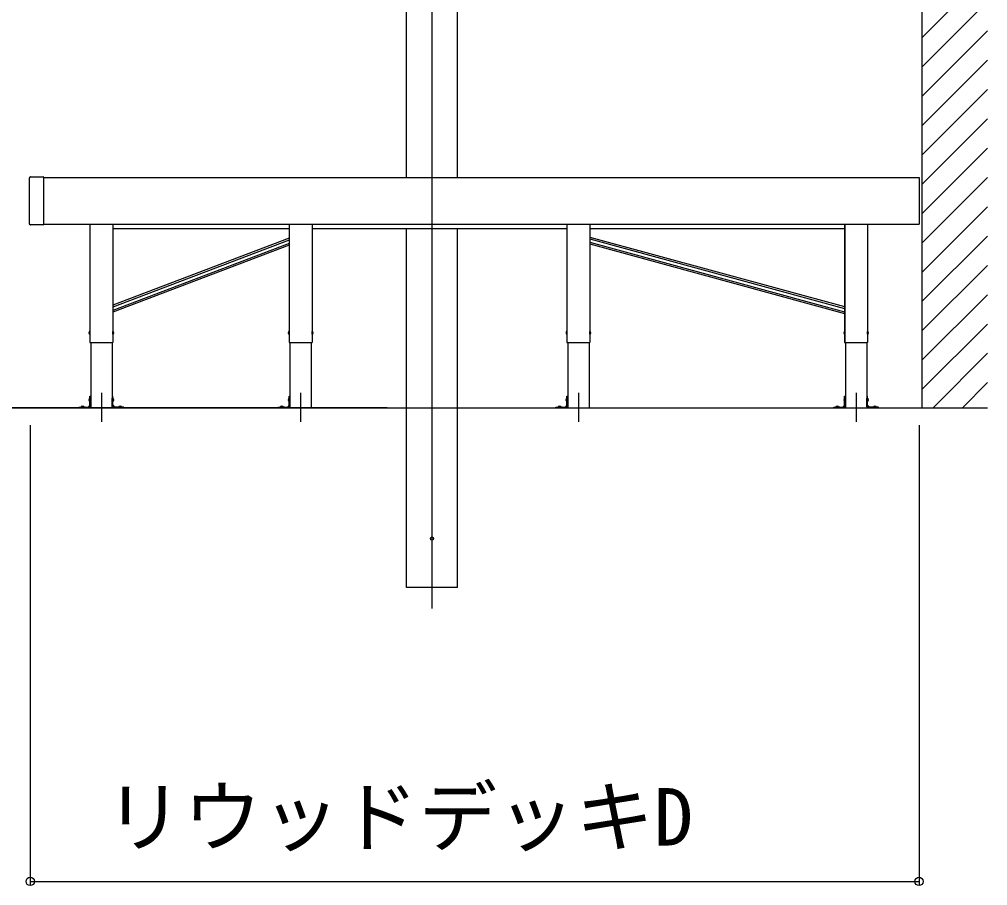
# Model space of a CAD drawing. Units: millimetres, scale not verified. Extents: x -1050 to 1050, y -1566 to 1557.
# Drawn here: x 247.1 to 543.4, y 635.6 to 900.8 of the extents above; entities that cross this region are included whole.
import ezdxf
from ezdxf.enums import TextEntityAlignment as Align

# ---------------------------------------------------------------- set-up
doc = ezdxf.new("R2010")
doc.units = ezdxf.units.MM
doc.header["$LTSCALE"] = 8
for name, color, linetype in [('0-4_YKK_12', 2, 'Continuous'), ('0-5_YKK_13', 4, 'Continuous'), ('0-6_YKK_A1', 4, 'Continuous'), ('0-7_YKK_D', 6, 'Continuous'), ('0-9_YSS_K', 3, 'Continuous')]:
    doc.layers.add(name, color=color, linetype=linetype)
doc.styles.add('ＭＳ ゴシック', font='')
doc.styles.get('ＭＳ ゴシック').set_extended_font_data('MS Gothic')

msp = doc.modelspace()

# ---------------------------------------------------------------- linework, layer by layer
at = {"layer": '0-4_YKK_12'}
for p, q in [((373.359, 1063.881), (373.359, 720.415)), ((272.167, 786.453), (272.167, 777.624)), ((333.167, 786.453), (333.167, 777.624)), ((418.167, 786.453), (418.167, 777.624)), ((503.167, 786.453), (503.167, 777.624))]:
    msp.add_line(p, q, dxfattribs=at)
at = {"layer": '0-5_YKK_13'}
msp.add_circle((373.359, 741.886), 0.5, dxfattribs=at)
at = {"layer": '0-6_YKK_A1'}
for p, q in [((365.584, 852.386), (365.584, 1043.362)), ((381.134, 852.386), (381.134, 1044.786)), ((250.167, 838.278), (250.167, 852.295)), ((250.206, 852.375), (250.196, 852.365)), ((250.206, 852.375), (250.428, 852.597)), ((250.438, 852.607), (250.428, 852.597)), ((250.508, 852.636), (254.367, 852.636)), ((254.467, 852.536), (254.467, 852.295)), ((250.196, 838.207), (250.206, 838.197)), ((250.428, 837.975), (250.206, 838.197)), ((250.428, 837.975), (250.438, 837.965)), ((254.367, 837.936), (250.508, 837.936)), ((254.467, 838.186), (522.417, 838.186)), ((268.659, 838.186), (268.659, 801.886)), ((268.667, 838.186), (268.667, 801.886)), ((268.667, 838.186), (268.667, 801.886)), ((329.659, 836.686), (275.675, 836.686)), ((414.659, 836.686), (336.675, 836.686)), ((365.584, 726.886), (365.584, 836.686)), ((381.134, 726.886), (381.134, 836.686)), ((421.667, 838.186), (421.667, 834.446)), ((499.659, 836.686), (421.675, 836.686)), ((506.667, 838.186), (506.667, 801.886)), ((506.675, 838.186), (506.675, 801.886)), ((329.659, 833.822), (275.675, 813.29)), ((329.659, 833.287), (275.675, 812.755)), ((421.675, 834.165), (499.659, 812.88)), ((421.675, 833.647), (499.659, 812.362)), ((329.659, 832.217), (275.675, 811.685)), ((329.659, 831.682), (275.675, 811.15)), ((421.667, 832.271), (421.667, 801.886)), ((421.675, 832.61), (499.659, 811.325)), ((421.675, 832.092), (499.659, 810.807)), ((268.617, 805.286), (268.537, 805.272)), ((268.617, 804.486), (268.537, 804.5)), ((268.617, 805.286), (268.617, 804.486)), ((268.617, 805.286), (268.667, 805.277)), ((268.617, 804.486), (268.667, 804.495)), ((268.667, 805.277), (268.667, 804.495)), ((275.717, 805.286), (275.667, 805.277)), ((275.667, 804.495), (275.667, 805.277)), ((275.717, 804.486), (275.667, 804.495)), ((275.717, 805.286), (275.797, 805.272)), ((275.717, 804.486), (275.717, 805.286)), ((275.717, 804.486), (275.797, 804.5)), ((329.617, 805.286), (329.537, 805.272)), ((329.617, 804.486), (329.537, 804.5)), ((329.617, 805.286), (329.617, 804.486)), ((329.617, 805.286), (329.667, 805.277)), ((329.617, 804.486), (329.667, 804.495)), ((329.667, 805.277), (329.667, 804.495)), ((336.717, 805.286), (336.667, 805.277)), ((336.667, 804.495), (336.667, 805.277)), ((336.717, 804.486), (336.667, 804.495)), ((336.717, 805.286), (336.797, 805.272)), ((336.717, 804.486), (336.717, 805.286)), ((336.717, 804.486), (336.797, 804.5)), ((414.617, 805.286), (414.537, 805.272)), ((414.617, 804.486), (414.537, 804.5)), ((414.617, 805.286), (414.617, 804.486)), ((414.617, 805.286), (414.667, 805.277)), ((414.617, 804.486), (414.667, 804.495)), ((414.667, 805.277), (414.667, 804.495)), ((421.717, 805.286), (421.667, 805.277)), ((421.667, 804.495), (421.667, 805.277)), ((421.717, 804.486), (421.667, 804.495)), ((421.717, 805.286), (421.797, 805.272)), ((421.717, 804.486), (421.717, 805.286)), ((421.717, 804.486), (421.797, 804.5)), ((499.617, 805.286), (499.537, 805.272)), ((499.617, 804.486), (499.537, 804.5)), ((499.617, 805.286), (499.617, 804.486)), ((499.617, 805.286), (499.667, 805.277)), ((499.617, 804.486), (499.667, 804.495)), ((499.667, 805.297), (499.667, 801.886)), ((499.667, 805.277), (499.667, 804.495)), ((506.717, 805.286), (506.667, 805.277)), ((506.667, 804.495), (506.667, 805.277)), ((506.717, 804.486), (506.667, 804.495)), ((506.717, 805.286), (506.797, 805.272)), ((506.717, 804.486), (506.717, 805.286)), ((506.717, 804.486), (506.797, 804.5)), ((268.659, 801.886), (275.675, 801.886)), ((268.902, 801.886), (268.902, 781.886)), ((275.432, 801.886), (275.432, 781.886)), ((329.659, 801.886), (336.675, 801.886)), ((329.902, 801.886), (329.902, 781.886)), ((336.432, 801.886), (336.432, 781.886)), ((414.659, 801.886), (421.675, 801.886)), ((414.902, 801.886), (414.902, 781.886)), ((421.432, 801.886), (421.432, 781.886)), ((499.659, 801.886), (506.675, 801.886)), ((499.902, 801.886), (499.902, 781.886)), ((506.432, 801.886), (506.432, 781.886)), ((268.652, 785.486), (268.902, 785.486)), ((268.652, 785.045), (268.652, 785.486)), ((268.902, 785.486), (268.902, 785.045)), ((275.682, 785.486), (275.432, 785.486)), ((275.432, 785.486), (275.432, 785.045)), ((275.682, 785.045), (275.682, 785.486)), ((329.652, 785.486), (329.902, 785.486)), ((329.652, 785.045), (329.652, 785.486)), ((329.902, 785.486), (329.902, 785.045)), ((414.652, 785.486), (414.902, 785.486)), ((414.652, 785.045), (414.652, 785.486)), ((414.902, 785.486), (414.902, 785.045)), ((499.652, 785.486), (499.902, 785.486)), ((499.652, 785.045), (499.652, 785.486)), ((499.902, 785.486), (499.902, 785.045)), ((506.682, 785.486), (506.432, 785.486)), ((506.432, 785.486), (506.432, 785.045)), ((506.682, 785.045), (506.682, 785.486)), ((268.652, 782.697), (268.091, 782.136)), ((268.602, 784.786), (268.522, 784.772)), ((268.602, 783.986), (268.522, 784)), ((268.602, 784.786), (268.602, 783.986)), ((268.602, 784.786), (268.652, 784.777)), ((268.602, 783.986), (268.652, 783.995)), ((268.652, 784.903), (268.652, 785.045)), ((268.652, 782.186), (268.652, 784.903)), ((268.652, 784.777), (268.652, 783.995)), ((268.902, 785.045), (268.902, 784.903)), ((268.902, 782.186), (268.902, 784.903)), ((275.432, 785.045), (275.432, 784.903)), ((275.432, 782.186), (275.432, 784.903)), ((275.682, 784.903), (275.682, 785.045)), ((275.682, 782.186), (275.682, 784.903)), ((275.732, 784.786), (275.682, 784.777)), ((275.682, 783.995), (275.682, 784.777)), ((275.732, 783.986), (275.682, 783.995)), ((275.682, 782.697), (276.243, 782.136)), ((275.732, 784.786), (275.812, 784.772)), ((275.732, 783.986), (275.732, 784.786)), ((275.732, 783.986), (275.812, 784)), ((329.652, 782.697), (329.091, 782.136)), ((329.602, 784.786), (329.522, 784.772)), ((329.602, 783.986), (329.522, 784)), ((329.602, 784.786), (329.602, 783.986)), ((329.602, 784.786), (329.652, 784.777)), ((329.602, 783.986), (329.652, 783.995)), ((329.652, 784.903), (329.652, 785.045)), ((329.652, 782.186), (329.652, 784.903)), ((329.652, 784.777), (329.652, 783.995)), ((329.902, 785.045), (329.902, 784.903)), ((329.902, 782.186), (329.902, 784.903)), ((414.652, 782.697), (414.091, 782.136)), ((414.602, 784.786), (414.522, 784.772)), ((414.602, 783.986), (414.522, 784)), ((414.602, 784.786), (414.602, 783.986)), ((414.602, 784.786), (414.652, 784.777)), ((414.602, 783.986), (414.652, 783.995)), ((414.652, 784.903), (414.652, 785.045)), ((414.652, 782.186), (414.652, 784.903)), ((414.652, 784.777), (414.652, 783.995)), ((414.902, 785.045), (414.902, 784.903)), ((414.902, 782.186), (414.902, 784.903)), ((499.652, 782.697), (499.091, 782.136)), ((499.602, 784.786), (499.522, 784.772)), ((499.602, 783.986), (499.522, 784)), ((499.602, 784.786), (499.602, 783.986)), ((499.602, 784.786), (499.652, 784.777)), ((499.602, 783.986), (499.652, 783.995)), ((499.652, 784.903), (499.652, 785.045)), ((499.652, 782.186), (499.652, 784.903)), ((499.652, 784.777), (499.652, 783.995)), ((499.902, 785.045), (499.902, 784.903)), ((499.902, 782.186), (499.902, 784.903)), ((506.432, 785.045), (506.432, 784.903)), ((506.432, 782.186), (506.432, 784.903)), ((506.682, 784.903), (506.682, 785.045)), ((506.682, 782.186), (506.682, 784.903)), ((506.732, 784.786), (506.682, 784.777)), ((506.682, 783.995), (506.682, 784.777)), ((506.732, 783.986), (506.682, 783.995)), ((506.682, 782.697), (507.243, 782.136)), ((506.732, 784.786), (506.812, 784.772)), ((506.732, 783.986), (506.732, 784.786)), ((506.732, 783.986), (506.812, 784)), ((265.743, 781.886), (265.302, 781.886)), ((265.743, 782.136), (265.885, 782.136)), ((265.885, 781.886), (265.743, 781.886)), ((265.885, 782.136), (267.015, 782.136)), ((265.885, 781.886), (267.015, 781.886)), ((266.002, 782.229), (266.002, 782.186)), ((266.002, 782.186), (266.802, 782.186)), ((266.052, 782.136), (266.752, 782.136)), ((266.802, 782.229), (266.802, 782.186)), ((267.015, 781.886), (267.015, 782.136)), ((267.188, 782.136), (267.015, 782.136)), ((267.015, 781.886), (267.188, 781.886)), ((267.188, 781.886), (268.602, 781.886)), ((268.902, 781.886), (275.432, 781.886)), ((277.145, 781.886), (275.732, 781.886)), ((277.145, 782.136), (277.318, 782.136)), ((277.318, 781.886), (277.145, 781.886)), ((277.318, 781.886), (277.318, 782.136)), ((278.449, 782.136), (277.318, 782.136)), ((278.449, 781.886), (277.318, 781.886)), ((277.532, 782.229), (277.532, 782.186)), ((277.532, 782.186), (278.332, 782.186)), ((277.582, 782.136), (278.282, 782.136)), ((278.332, 782.229), (278.332, 782.186)), ((278.59, 782.136), (278.449, 782.136)), ((278.449, 781.886), (278.59, 781.886)), ((278.59, 781.886), (279.032, 781.886)), ((326.743, 781.886), (326.302, 781.886)), ((326.743, 782.136), (326.885, 782.136)), ((326.885, 781.886), (326.743, 781.886)), ((326.885, 782.136), (328.015, 782.136)), ((326.885, 781.886), (328.015, 781.886)), ((327.002, 782.229), (327.002, 782.186)), ((327.002, 782.186), (327.802, 782.186)), ((327.052, 782.136), (327.752, 782.136)), ((327.802, 782.229), (327.802, 782.186)), ((328.015, 781.886), (328.015, 782.136)), ((328.188, 782.136), (328.015, 782.136)), ((328.015, 781.886), (328.188, 781.886)), ((328.188, 781.886), (329.602, 781.886)), ((329.902, 781.886), (336.432, 781.886)), ((411.743, 781.886), (411.302, 781.886)), ((411.743, 782.136), (411.885, 782.136)), ((411.885, 781.886), (411.743, 781.886)), ((411.885, 782.136), (413.015, 782.136)), ((411.885, 781.886), (413.015, 781.886)), ((412.002, 782.229), (412.002, 782.186)), ((412.002, 782.186), (412.802, 782.186)), ((412.052, 782.136), (412.752, 782.136)), ((412.802, 782.229), (412.802, 782.186)), ((413.015, 781.886), (413.015, 782.136)), ((413.188, 782.136), (413.015, 782.136)), ((413.015, 781.886), (413.188, 781.886)), ((413.188, 781.886), (414.602, 781.886)), ((414.902, 781.886), (421.432, 781.886)), ((496.743, 781.886), (496.302, 781.886)), ((496.743, 782.136), (496.885, 782.136)), ((496.885, 781.886), (496.743, 781.886)), ((496.885, 782.136), (498.015, 782.136)), ((496.885, 781.886), (498.015, 781.886)), ((497.002, 782.229), (497.002, 782.186)), ((497.002, 782.186), (497.802, 782.186)), ((497.052, 782.136), (497.752, 782.136)), ((497.802, 782.229), (497.802, 782.186)), ((498.015, 781.886), (498.015, 782.136)), ((498.188, 782.136), (498.015, 782.136)), ((498.015, 781.886), (498.188, 781.886)), ((498.188, 781.886), (499.602, 781.886)), ((499.902, 781.886), (506.432, 781.886)), ((508.145, 781.886), (506.732, 781.886)), ((508.145, 782.136), (508.318, 782.136)), ((508.318, 781.886), (508.145, 781.886)), ((508.318, 781.886), (508.318, 782.136)), ((509.449, 782.136), (508.318, 782.136)), ((509.449, 781.886), (508.318, 781.886)), ((508.532, 782.229), (508.532, 782.186)), ((508.532, 782.186), (509.332, 782.186)), ((508.582, 782.136), (509.282, 782.136)), ((509.332, 782.229), (509.332, 782.186)), ((509.59, 782.136), (509.449, 782.136)), ((509.449, 781.886), (509.59, 781.886)), ((509.59, 781.886), (510.032, 781.886)), ((381.134, 726.886), (365.584, 726.886))]:
    msp.add_line(p, q, dxfattribs=at)
for points in [[(254.467, 852.386), (522.417, 852.386), (522.417, 838.186)], [(254.467, 852.295), (254.467, 838.278), (254.467, 838.036)], [(275.667, 838.186), (275.667, 807.473), (275.667, 805.297), (275.667, 801.886)], [(275.675, 838.186), (275.675, 807.476), (275.675, 805.3), (275.675, 801.886)], [(329.659, 838.186), (329.659, 834.443), (329.659, 832.267), (329.659, 801.886)], [(329.667, 838.186), (329.667, 834.446), (329.667, 832.27), (329.667, 801.886)], [(336.667, 838.186), (336.667, 834.446), (336.667, 832.271), (336.667, 801.886)], [(336.675, 838.186), (336.675, 834.443), (336.675, 832.267), (336.675, 801.886)], [(414.659, 838.186), (414.659, 834.443), (414.659, 832.267), (414.659, 801.886)], [(414.667, 838.186), (414.667, 834.446), (414.667, 832.27), (414.667, 801.886)], [(421.675, 838.186), (421.675, 834.443), (421.675, 832.267), (421.675, 801.886)], [(499.659, 838.186), (499.659, 807.476), (499.659, 805.3), (499.659, 801.886)], [(499.667, 838.186), (499.667, 807.473), (499.667, 805.297), (499.667, 801.886)], [(265.302, 781.886), (265.302, 782.136), (265.743, 782.136)], [(267.188, 781.886), (267.188, 782.136), (268.602, 782.136)], [(277.145, 781.886), (277.145, 782.136), (275.732, 782.136)], [(279.032, 781.886), (279.032, 782.136), (278.59, 782.136)], [(326.302, 781.886), (326.302, 782.136), (326.743, 782.136)], [(328.188, 781.886), (328.188, 782.136), (329.602, 782.136)], [(411.302, 781.886), (411.302, 782.136), (411.743, 782.136)], [(413.188, 781.886), (413.188, 782.136), (414.602, 782.136)], [(496.302, 781.886), (496.302, 782.136), (496.743, 782.136)], [(498.188, 781.886), (498.188, 782.136), (499.602, 782.136)], [(508.145, 781.886), (508.145, 782.136), (506.732, 782.136)], [(510.032, 781.886), (510.032, 782.136), (509.59, 782.136)]]:
    msp.add_lwpolyline(points, dxfattribs=at)
for centre, radius, start, end in [((250.267, 852.295), 0.1, 135, 180), ((250.508, 852.536), 0.1, 90, 135), ((254.367, 852.536), 0.1, 0, 90), ((250.267, 838.278), 0.1, 180, 225), ((250.508, 838.036), 0.1, 225, 270), ((254.367, 838.036), 0.1, 270, 0), ((269.027, 804.886), 0.65, 147.94412, 212.05588), ((268.552, 805.183), 0.09, 100, 147.94412), ((268.552, 804.589), 0.09, 212.05588, 260), ((275.781, 805.183), 0.09, 32.05588, 80), ((275.781, 804.589), 0.09, 280, 327.94412), ((275.307, 804.886), 0.65, 327.94412, 32.05588), ((330.027, 804.886), 0.65, 147.94412, 212.05588), ((329.552, 805.183), 0.09, 100, 147.94412), ((329.552, 804.589), 0.09, 212.05588, 260), ((336.781, 805.183), 0.09, 32.05588, 80), ((336.781, 804.589), 0.09, 280, 327.94412), ((336.307, 804.886), 0.65, 327.94412, 32.05588), ((415.027, 804.886), 0.65, 147.94412, 212.05588), ((414.552, 805.183), 0.09, 100, 147.94412), ((414.552, 804.589), 0.09, 212.05588, 260), ((421.781, 805.183), 0.09, 32.05588, 80), ((421.781, 804.589), 0.09, 280, 327.94412), ((421.307, 804.886), 0.65, 327.94412, 32.05588), ((500.027, 804.886), 0.65, 147.94412, 212.05588), ((499.552, 805.183), 0.09, 100, 147.94412), ((499.552, 804.589), 0.09, 212.05588, 260), ((506.781, 805.183), 0.09, 32.05588, 80), ((506.781, 804.589), 0.09, 280, 327.94412), ((506.307, 804.886), 0.65, 327.94412, 32.05588), ((266.402, 781.816), 0.61, 53.96812, 126.03188), ((269.012, 784.386), 0.65, 147.94412, 212.05588), ((268.537, 784.683), 0.09, 100, 147.94412), ((268.537, 784.089), 0.09, 212.05588, 260), ((275.796, 784.683), 0.09, 32.05588, 80), ((275.796, 784.089), 0.09, 280, 327.94412), ((275.322, 784.386), 0.65, 327.94412, 32.05588), ((277.932, 781.816), 0.61, 53.96812, 126.03188), ((327.402, 781.816), 0.61, 53.96812, 126.03188), ((330.012, 784.386), 0.65, 147.94412, 212.05588), ((329.537, 784.683), 0.09, 100, 147.94412), ((329.537, 784.089), 0.09, 212.05588, 260), ((412.402, 781.816), 0.61, 53.96812, 126.03188), ((415.012, 784.386), 0.65, 147.94412, 212.05588), ((414.537, 784.683), 0.09, 100, 147.94412), ((414.537, 784.089), 0.09, 212.05588, 260), ((497.402, 781.816), 0.61, 53.96812, 126.03188), ((500.012, 784.386), 0.65, 147.94412, 212.05588), ((499.537, 784.683), 0.09, 100, 147.94412), ((499.537, 784.089), 0.09, 212.05588, 260), ((506.796, 784.683), 0.09, 32.05588, 80), ((506.796, 784.089), 0.09, 280, 327.94412), ((506.322, 784.386), 0.65, 327.94412, 32.05588), ((508.932, 781.816), 0.61, 53.96812, 126.03188), ((266.102, 782.229), 0.1, 126.03188, 180), ((266.052, 782.186), 0.05, 180, 270), ((266.752, 782.186), 0.05, 270, 0), ((266.702, 782.229), 0.1, 0, 53.96812), ((268.602, 782.186), 0.05, 270, 0), ((268.602, 782.186), 0.3, 270, 0), ((275.732, 782.186), 0.3, 180, 270), ((275.732, 782.186), 0.05, 180, 270), ((277.632, 782.229), 0.1, 126.03188, 180), ((277.582, 782.186), 0.05, 180, 270), ((278.282, 782.186), 0.05, 270, 0), ((278.232, 782.229), 0.1, 0, 53.96812), ((327.102, 782.229), 0.1, 126.03188, 180), ((327.052, 782.186), 0.05, 180, 270), ((327.752, 782.186), 0.05, 270, 0), ((327.702, 782.229), 0.1, 0, 53.96812), ((329.602, 782.186), 0.05, 270, 0), ((329.602, 782.186), 0.3, 270, 0), ((412.102, 782.229), 0.1, 126.03188, 180), ((412.052, 782.186), 0.05, 180, 270), ((412.752, 782.186), 0.05, 270, 0), ((412.702, 782.229), 0.1, 0, 53.96812), ((414.602, 782.186), 0.05, 270, 0), ((414.602, 782.186), 0.3, 270, 0), ((497.102, 782.229), 0.1, 126.03188, 180), ((497.052, 782.186), 0.05, 180, 270), ((497.752, 782.186), 0.05, 270, 0), ((497.702, 782.229), 0.1, 0, 53.96812), ((499.602, 782.186), 0.05, 270, 0), ((499.602, 782.186), 0.3, 270, 0), ((506.732, 782.186), 0.3, 180, 270), ((506.732, 782.186), 0.05, 180, 270), ((508.632, 782.229), 0.1, 126.03188, 180), ((508.582, 782.186), 0.05, 180, 270), ((509.282, 782.186), 0.05, 270, 0), ((509.232, 782.229), 0.1, 0, 53.96812)]:
    msp.add_arc(centre, radius, start, end, dxfattribs=at)
at = {"layer": '0-7_YKK_D'}
for p, q in [((359.634, 781.886), (129.167, 781.886)), ((359.634, 781.886), (169.167, 781.886)), ((250.417, 776.624), (250.417, 635.886)), ((522.417, 776.624), (522.417, 635.886)), ((250.417, 636.886), (522.417, 636.886))]:
    msp.add_line(p, q, dxfattribs=at)
for centre in [(250.417, 636.886), (522.417, 636.886)]:
    msp.add_circle(centre, 1.275, dxfattribs=at)
at = {"layer": '0-9_YSS_K'}
for p, q in [((523.417, 781.886), (523.417, 1096.337)), ((523.417, 895.333), (543.417, 915.333)), ((523.417, 886.353), (543.417, 906.353)), ((523.417, 877.373), (543.417, 897.373)), ((523.417, 868.392), (543.417, 888.392)), ((523.417, 859.412), (543.417, 879.412)), ((523.417, 850.432), (543.417, 870.432)), ((523.417, 841.452), (543.417, 861.452)), ((523.417, 832.471), (543.417, 852.471)), ((523.417, 823.491), (543.417, 843.491)), ((523.417, 814.511), (543.417, 834.511)), ((523.417, 805.531), (543.417, 825.531)), ((523.417, 796.55), (543.417, 816.55)), ((523.417, 787.57), (543.417, 807.57)), ((526.713, 781.886), (543.417, 798.59)), ((535.694, 781.886), (543.417, 789.609)), ((-707.913, 781.886), (543.417, 781.886))]:
    msp.add_line(p, q, dxfattribs=at)

# ---------------------------------------------------------------- texts
at = {"layer": '0-7_YKK_D', "style": 'ＭＳ ゴシック'}
msp.add_text('リウッドデッキD', height=17.6, dxfattribs=at).set_placement((273.235, 642.613), align=Align.BOTTOM_LEFT)

doc.saveas('drawing.dxf')
